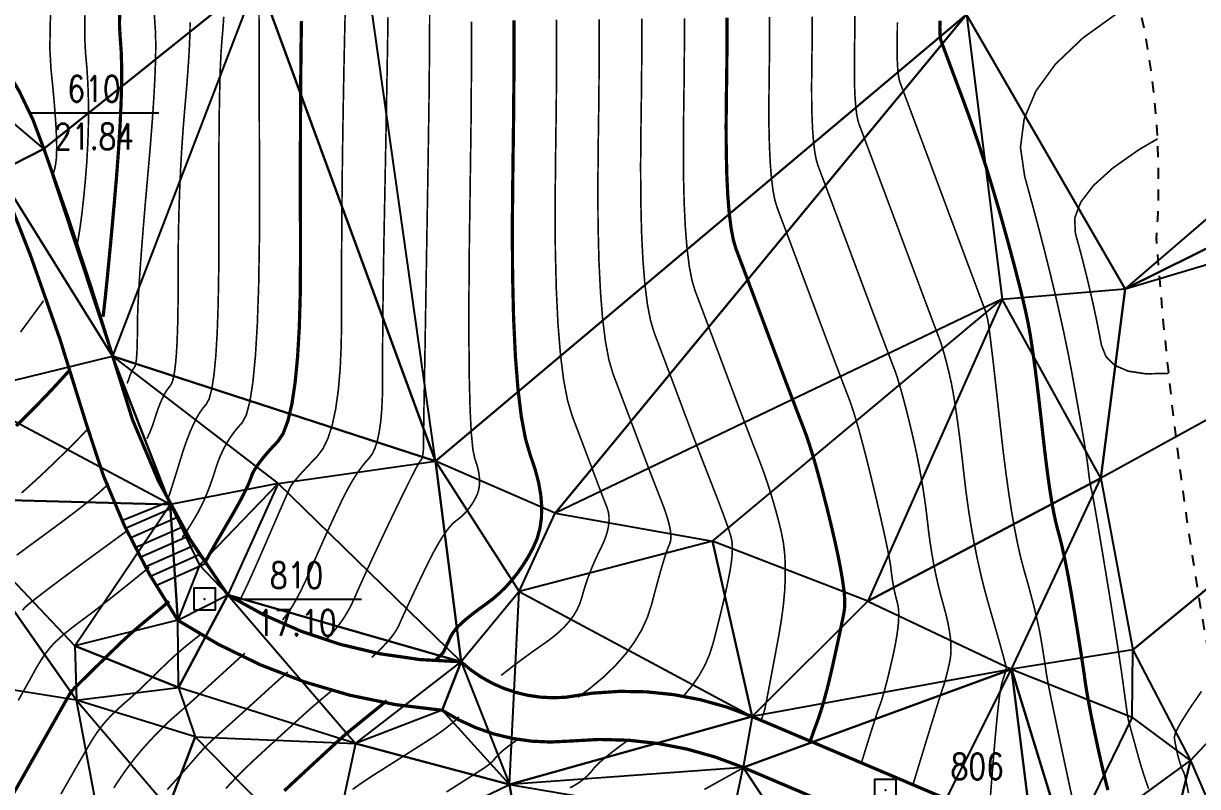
# Model space of a CAD drawing. Extents: x 1060 to 1934, y 610 to 1562.
# Drawn here: x 1276.8 to 1331.1, y 810.3 to 845.6 of the extents above; entities that cross this region are included whole.
import ezdxf
from ezdxf.enums import TextEntityAlignment as Align

# ---------------------------------------------------------------- set-up
doc = ezdxf.new("R2010")
doc.units = 0
doc.header["$LTSCALE"] = 0.5
doc.header["$PDSIZE"] = 0.2
doc.linetypes.add('X3', pattern=[5, 4, -1])
doc.linetypes.add('X6', pattern=[2, 1, -1])
doc.layers.get('0').update_dxf_attribs({"linetype": 'CONTINUOUS'})
for name, color, linetype in [('DGX', 2, 'CONTINUOUS'), ('DLSS', 4, 'CONTINUOUS'), ('JMD', 6, 'CONTINUOUS'), ('KZD', 1, 'CONTINUOUS'), ('SJW', 1, 'CONTINUOUS'), ('SXSS', 5, 'CONTINUOUS'), ('ZDH', 1, 'CONTINUOUS')]:
    doc.layers.add(name, color=color, linetype=linetype)
doc.styles.add('HZ', font='rs.shx', dxfattribs={"width": 0.8, "bigfont": 'hztxt.shx'})

# ---------------------------------------------------------------- blocks, each defined once
blk = doc.blocks.new('gc115')
blk.add_lwpolyline([(-1, -1), (1, -1), (1, 1), (-1, 1)], close=True)
blk.add_point((0, 0))

msp = doc.modelspace()

# ---------------------------------------------------------------- linework, layer by layer
at = {"layer": 'DGX', "linetype": 'Continuous', "const_width": 0.075, "flags": 128}
for points, elevation in [([(1278.168, 847.07), (1278.084, 845.587), (1278.068, 844.38), (1278.119, 843.45), (1278.196, 842.692), (1278.26, 842.003), (1278.31, 841.381), (1278.348, 840.827), (1278.372, 840.341), (1278.383, 839.924), (1278.38, 839.574), (1278.365, 839.292), (1278.333, 839.046), (1278.284, 838.804), (1278.218, 838.567), (1278.201, 838.523)], 21), ([(1287.735, 846.212), (1287.738, 845.129), (1287.742, 843.741), (1287.747, 842.05), (1287.752, 840.055), (1287.759, 837.756), (1287.752, 835.445), (1287.719, 833.413), (1287.658, 831.661), (1287.57, 830.187), (1287.456, 828.993), (1287.314, 828.078), (1287.145, 827.442), (1286.949, 827.086), (1286.746, 826.862), (1286.557, 826.625), (1286.383, 826.376), (1286.222, 826.113), (1286.076, 825.837), (1285.943, 825.549), (1285.824, 825.247), (1285.72, 824.932), (1285.62, 824.617), (1285.517, 824.316), (1285.41, 824.027), (1285.3, 823.751), (1285.185, 823.489), (1285.067, 823.239), (1284.945, 823.003), (1284.819, 822.78), (1284.695, 822.572), (1284.579, 822.381), (1284.47, 822.208), (1284.368, 822.053), (1284.274, 821.916), (1284.188, 821.795)], 18), ([(1291.731, 846.599), (1291.699, 845.242), (1291.666, 843.705), (1291.636, 842.097), (1291.61, 840.528), (1291.589, 839), (1291.573, 837.512), (1291.561, 836.063), (1291.553, 834.655), (1291.55, 833.286), (1291.552, 831.957), (1291.537, 830.712), (1291.488, 829.594), (1291.402, 828.603), (1291.281, 827.739), (1291.124, 827.003), (1290.931, 826.393), (1290.703, 825.91), (1290.439, 825.555), (1290.172, 825.277), (1289.937, 825.027), (1289.733, 824.806), (1289.561, 824.613), (1289.42, 824.448), (1289.31, 824.311), (1289.231, 824.202), (1289.184, 824.122), (1289.138, 824.022), (1289.062, 823.853), (1288.957, 823.616), (1288.823, 823.31), (1288.66, 822.936), (1288.468, 822.493), (1288.246, 821.982), (1287.995, 821.402), (1287.744, 820.824), (1287.521, 820.32), (1287.328, 819.889), (1287.163, 819.531), (1287.026, 819.246), (1286.919, 819.034), (1286.84, 818.896), (1286.792, 818.832)], 17), ([(1295.627, 846.198), (1295.617, 844.214), (1295.594, 841.971), (1295.557, 839.469), (1295.517, 836.986), (1295.48, 834.799), (1295.449, 832.907), (1295.423, 831.311), (1295.401, 830.011), (1295.383, 829.007), (1295.371, 828.298), (1295.363, 827.885), (1295.359, 827.627), (1295.354, 827.38), (1295.351, 827.146), (1295.348, 826.924), (1295.346, 826.714), (1295.345, 826.517), (1295.344, 826.331), (1295.344, 826.159), (1295.342, 826), (1295.336, 825.858), (1295.325, 825.731), (1295.31, 825.621), (1295.29, 825.527), (1295.265, 825.45), (1295.236, 825.388), (1295.202, 825.343), (1295.15, 825.27), (1295.066, 825.125), (1294.95, 824.908), (1294.802, 824.619), (1294.621, 824.258), (1294.408, 823.825), (1294.163, 823.32), (1293.886, 822.744), (1293.602, 822.149), (1293.337, 821.588), (1293.09, 821.063), (1292.862, 820.572), (1292.653, 820.116), (1292.462, 819.695), (1292.289, 819.309), (1292.136, 818.957), (1291.982, 818.629), (1291.809, 818.313), (1291.619, 818.01), (1291.409, 817.718), (1291.181, 817.438), (1290.935, 817.171), (1290.873, 817.112)], 16), ([(1327.469, 846.07), (1325.827, 844.889), (1324.553, 843.674), (1323.646, 842.425), (1323.107, 841.144), (1322.935, 839.829), (1323.131, 838.481), (1323.497, 837.145), (1323.837, 835.866), (1324.15, 834.643), (1324.436, 833.478), (1324.696, 832.369), (1324.929, 831.317), (1325.135, 830.322), (1325.315, 829.383), (1325.472, 828.519), (1325.611, 827.744), (1325.732, 827.061), (1325.835, 826.468), (1325.919, 825.965), (1325.985, 825.553), (1326.032, 825.231), (1326.062, 825), (1326.082, 824.822), (1326.102, 824.66), (1326.121, 824.512), (1326.141, 824.38), (1326.16, 824.263), (1326.179, 824.161), (1326.198, 824.075), (1326.216, 824.004), (1326.243, 823.888), (1326.286, 823.666), (1326.345, 823.339), (1326.421, 822.906), (1326.513, 822.368), (1326.621, 821.725), (1326.746, 820.976), (1326.887, 820.121), (1327.031, 819.248), (1327.161, 818.443), (1327.279, 817.705), (1327.385, 817.036), (1327.478, 816.434), (1327.558, 815.9), (1327.626, 815.433), (1327.681, 815.035), (1327.728, 814.69), (1327.769, 814.385), (1327.806, 814.12), (1327.838, 813.893), (1327.865, 813.707), (1327.888, 813.559), (1327.905, 813.452), (1327.918, 813.384), (1327.935, 813.313), (1327.964, 813.2), (1328.005, 813.044), (1328.058, 812.845), (1328.124, 812.603), (1328.203, 812.318), (1328.293, 811.989), (1328.396, 811.618), (1328.507, 811.233), (1328.622, 810.863), (1328.74, 810.51), (1328.861, 810.171)], 9.5), ([(1279.691, 845.939), (1279.677, 844.934), (1279.719, 844.16), (1279.78, 843.491), (1279.823, 842.8), (1279.847, 842.088), (1279.854, 841.355), (1279.843, 840.602), (1279.813, 839.827), (1279.766, 839.031), (1279.7, 838.213), (1279.624, 837.43), (1279.545, 836.734), (1279.464, 836.126), (1279.38, 835.607), (1279.326, 835.333)], 20.5), ([(1282.895, 846.044), (1282.921, 845.581), (1282.952, 845.126), (1282.963, 844.552), (1282.953, 843.857), (1282.923, 843.042), (1282.873, 842.106), (1282.802, 841.05), (1282.71, 839.873), (1282.598, 838.576), (1282.483, 837.278), (1282.384, 836.097), (1282.3, 835.033), (1282.232, 834.087), (1282.179, 833.258), (1282.142, 832.546), (1282.12, 831.952), (1282.113, 831.475), (1282.112, 831.08), (1282.106, 830.733), (1282.096, 830.434), (1282.081, 830.183), (1282.062, 829.979), (1282.038, 829.823), (1282.01, 829.715), (1281.977, 829.654), (1281.941, 829.613), (1281.907, 829.563), (1281.872, 829.504), (1281.837, 829.435), (1281.803, 829.357), (1281.769, 829.27), (1281.736, 829.174), (1281.702, 829.069), (1281.65, 828.944), (1281.632, 828.912)], 19.5), ([(1284.549, 845.608), (1284.543, 845.147), (1284.523, 844.606), (1284.49, 843.985), (1284.442, 843.284), (1284.382, 842.503), (1284.307, 841.642), (1284.231, 840.728), (1284.166, 839.789), (1284.111, 838.824), (1284.067, 837.833), (1284.033, 836.816), (1284.01, 835.774), (1283.997, 834.706), (1283.995, 833.612), (1283.992, 832.568), (1283.977, 831.651), (1283.95, 830.86), (1283.911, 830.195), (1283.86, 829.657), (1283.797, 829.244), (1283.721, 828.958), (1283.634, 828.798), (1283.541, 828.689), (1283.448, 828.556), (1283.357, 828.399), (1283.266, 828.218), (1283.175, 828.012), (1283.085, 827.782), (1282.996, 827.528), (1282.908, 827.25), (1282.814, 826.967), (1282.71, 826.697), (1282.595, 826.44), (1282.551, 826.354)], 19), ([(1286.106, 845.863), (1286.083, 845.517), (1286.053, 845.132), (1286.016, 844.707), (1285.979, 844.178), (1285.947, 843.481), (1285.921, 842.614), (1285.901, 841.579), (1285.887, 840.375), (1285.878, 839.002), (1285.874, 837.46), (1285.877, 835.75), (1285.872, 834.057), (1285.848, 832.569), (1285.804, 831.286), (1285.741, 830.208), (1285.658, 829.334), (1285.555, 828.665), (1285.433, 828.201), (1285.291, 827.942), (1285.14, 827.765), (1284.99, 827.55), (1284.842, 827.295), (1284.694, 827), (1284.547, 826.667), (1284.402, 826.294), (1284.257, 825.883), (1284.114, 825.432), (1283.979, 824.989), (1283.86, 824.604), (1283.757, 824.276), (1283.67, 824.004), (1283.6, 823.789), (1283.545, 823.632), (1283.536, 823.609)], 18.5), ([(1293.699, 845.85), (1293.681, 844.731), (1293.662, 843.605), (1293.642, 842.472), (1293.621, 841.332), (1293.6, 840.184), (1293.578, 839.029), (1293.556, 837.868), (1293.533, 836.699), (1293.511, 835.553), (1293.492, 834.462), (1293.477, 833.426), (1293.465, 832.444), (1293.456, 831.516), (1293.45, 830.642), (1293.447, 829.823), (1293.448, 829.058), (1293.44, 828.356), (1293.412, 827.726), (1293.364, 827.167), (1293.295, 826.68), (1293.207, 826.265), (1293.098, 825.921), (1292.969, 825.649), (1292.821, 825.449), (1292.661, 825.273), (1292.502, 825.076), (1292.342, 824.857), (1292.181, 824.616), (1292.02, 824.353), (1291.859, 824.068), (1291.697, 823.761), (1291.535, 823.433), (1291.37, 823.085), (1291.2, 822.721), (1291.024, 822.339), (1290.843, 821.941), (1290.656, 821.526), (1290.465, 821.094), (1290.268, 820.645), (1290.065, 820.18), (1289.863, 819.727), (1289.665, 819.317), (1289.473, 818.949), (1289.286, 818.624), (1289.104, 818.342), (1288.927, 818.103), (1288.818, 817.978)], 16.5), ([(1297.557, 845.645), (1297.556, 843.377), (1297.536, 840.857), (1297.498, 838.085), (1297.459, 835.353), (1297.44, 832.949), (1297.439, 830.873), (1297.457, 829.126), (1297.493, 827.707), (1297.549, 826.616), (1297.623, 825.855), (1297.715, 825.421), (1297.806, 825.158), (1297.872, 824.907), (1297.914, 824.668), (1297.932, 824.441), (1297.926, 824.225), (1297.897, 824.021), (1297.843, 823.83), (1297.765, 823.65), (1297.673, 823.481), (1297.574, 823.321), (1297.469, 823.171), (1297.358, 823.031), (1297.24, 822.9), (1297.117, 822.779), (1296.987, 822.668), (1296.852, 822.566), (1296.708, 822.446), (1296.554, 822.281), (1296.39, 822.071), (1296.216, 821.816), (1296.031, 821.516), (1295.837, 821.171), (1295.633, 820.78), (1295.419, 820.344), (1295.208, 819.902), (1295.014, 819.494), (1294.837, 819.118), (1294.677, 818.775), (1294.534, 818.466), (1294.407, 818.189), (1294.298, 817.946), (1294.206, 817.735), (1294.101, 817.532), (1293.953, 817.31), (1293.764, 817.07), (1293.532, 816.812), (1293.259, 816.535), (1292.942, 816.239)], 15.5), ([(1301.492, 845.723), (1301.492, 843.832), (1301.477, 841.738), (1301.446, 839.441), (1301.423, 837.154), (1301.434, 835.091), (1301.479, 833.252), (1301.558, 831.636), (1301.671, 830.244), (1301.817, 829.076), (1301.998, 828.132), (1302.212, 827.411), (1302.431, 826.832), (1302.628, 826.313), (1302.803, 825.853), (1302.954, 825.452), (1303.083, 825.112), (1303.189, 824.83), (1303.273, 824.608), (1303.334, 824.446), (1303.384, 824.31), (1303.438, 824.168), (1303.495, 824.019), (1303.555, 823.863), (1303.617, 823.701), (1303.683, 823.533), (1303.751, 823.357), (1303.822, 823.175), (1303.881, 822.984), (1303.913, 822.779), (1303.917, 822.561), (1303.894, 822.33), (1303.844, 822.086), (1303.766, 821.829), (1303.661, 821.559), (1303.528, 821.276), (1303.387, 820.987), (1303.255, 820.7), (1303.132, 820.414), (1303.018, 820.129), (1302.913, 819.845), (1302.818, 819.563), (1302.732, 819.282), (1302.655, 819.002), (1302.565, 818.726), (1302.441, 818.454), (1302.283, 818.187), (1302.091, 817.925), (1301.864, 817.668), (1301.604, 817.416), (1301.309, 817.169), (1300.979, 816.927), (1300.64, 816.689), (1300.314, 816.458), (1300.003, 816.232), (1299.706, 816.011), (1299.422, 815.797), (1299.153, 815.588), (1298.931, 815.41)], 14.5), ([(1303.461, 845.748), (1303.461, 844.053), (1303.448, 842.177), (1303.419, 840.118), (1303.399, 838.069), (1303.409, 836.221), (1303.45, 834.572), (1303.521, 833.125), (1303.622, 831.878), (1303.753, 830.831), (1303.914, 829.985), (1304.106, 829.339), (1304.307, 828.81), (1304.494, 828.316), (1304.668, 827.856), (1304.829, 827.43), (1304.976, 827.038), (1305.111, 826.681), (1305.232, 826.357), (1305.34, 826.068), (1305.445, 825.789), (1305.556, 825.496), (1305.672, 825.19), (1305.795, 824.87), (1305.923, 824.537), (1306.058, 824.19), (1306.198, 823.83), (1306.345, 823.456), (1306.481, 823.093), (1306.592, 822.763), (1306.677, 822.466), (1306.737, 822.204), (1306.771, 821.975), (1306.779, 821.78), (1306.761, 821.618), (1306.718, 821.49), (1306.656, 821.349), (1306.582, 821.148), (1306.495, 820.888), (1306.397, 820.567), (1306.287, 820.187), (1306.164, 819.747), (1306.029, 819.247), (1305.882, 818.687), (1305.693, 818.103), (1305.432, 817.529), (1305.098, 816.965), (1304.691, 816.411), (1304.212, 815.868), (1303.661, 815.335), (1303.037, 814.813), (1302.477, 814.4)], 14), ([(1305.43, 845.772), (1305.431, 844.274), (1305.418, 842.616), (1305.393, 840.796), (1305.376, 838.984), (1305.385, 837.35), (1305.42, 835.893), (1305.483, 834.613), (1305.572, 833.511), (1305.688, 832.585), (1305.831, 831.837), (1306.001, 831.266), (1306.182, 830.789), (1306.359, 830.319), (1306.533, 829.859), (1306.703, 829.408), (1306.87, 828.965), (1307.033, 828.531), (1307.192, 828.106), (1307.347, 827.689), (1307.503, 827.273), (1307.663, 826.85), (1307.827, 826.418), (1307.995, 825.979), (1308.167, 825.532), (1308.343, 825.078), (1308.523, 824.615), (1308.707, 824.145), (1308.883, 823.693), (1309.04, 823.284), (1309.177, 822.919), (1309.295, 822.597), (1309.394, 822.319), (1309.473, 822.084), (1309.532, 821.892), (1309.572, 821.744), (1309.598, 821.609), (1309.613, 821.455), (1309.618, 821.282), (1309.612, 821.091), (1309.597, 820.882), (1309.571, 820.654), (1309.535, 820.407), (1309.489, 820.142), (1309.433, 819.852), (1309.365, 819.529), (1309.287, 819.173), (1309.197, 818.785), (1309.097, 818.365), (1308.986, 817.912), (1308.864, 817.426), (1308.731, 816.908), (1308.564, 816.382), (1308.343, 815.873), (1308.065, 815.379), (1307.733, 814.903), (1307.345, 814.442), (1307.303, 814.4)], 13.5), ([(1307.399, 845.797), (1307.4, 844.496), (1307.389, 843.055), (1307.367, 841.474), (1307.352, 839.9), (1307.36, 838.48), (1307.391, 837.214), (1307.445, 836.102), (1307.523, 835.144), (1307.623, 834.34), (1307.748, 833.69), (1307.895, 833.194), (1308.057, 832.767), (1308.225, 832.323), (1308.398, 831.862), (1308.578, 831.385), (1308.763, 830.891), (1308.954, 830.381), (1309.151, 829.854), (1309.354, 829.311), (1309.557, 828.768), (1309.754, 828.245), (1309.944, 827.741), (1310.129, 827.256), (1310.307, 826.79), (1310.479, 826.342), (1310.646, 825.914), (1310.805, 825.505), (1310.959, 825.102), (1311.108, 824.691), (1311.25, 824.272), (1311.387, 823.846), (1311.518, 823.412), (1311.643, 822.971), (1311.762, 822.522), (1311.875, 822.065), (1311.97, 821.586), (1312.033, 821.07), (1312.065, 820.516), (1312.065, 819.925), (1312.034, 819.298), (1311.972, 818.632), (1311.877, 817.93), (1311.752, 817.19), (1311.618, 816.475), (1311.5, 815.846), (1311.398, 815.303), (1311.312, 814.846), (1311.241, 814.475), (1311.187, 814.191), (1311.148, 813.992), (1311.124, 813.88), (1311.103, 813.796), (1311.068, 813.683), (1311.021, 813.54), (1310.962, 813.368), (1310.95, 813.334)], 13), ([(1311.338, 845.847), (1311.338, 844.938), (1311.33, 843.932), (1311.315, 842.829), (1311.305, 841.73), (1311.31, 840.739), (1311.332, 839.855), (1311.37, 839.079), (1311.424, 838.41), (1311.494, 837.849), (1311.581, 837.395), (1311.684, 837.049), (1311.807, 836.723), (1311.955, 836.329), (1312.129, 835.868), (1312.327, 835.34), (1312.55, 834.745), (1312.798, 834.082), (1313.07, 833.351), (1313.368, 832.554), (1313.665, 831.759), (1313.936, 831.036), (1314.18, 830.386), (1314.397, 829.809), (1314.588, 829.304), (1314.753, 828.872), (1314.891, 828.512), (1315.003, 828.225), (1315.107, 827.942), (1315.221, 827.594), (1315.347, 827.182), (1315.483, 826.705), (1315.629, 826.164), (1315.787, 825.558), (1315.955, 824.888), (1316.134, 824.153), (1316.308, 823.421), (1316.461, 822.76), (1316.595, 822.169), (1316.708, 821.649), (1316.801, 821.199), (1316.874, 820.82), (1316.926, 820.512), (1316.958, 820.274), (1316.982, 820.073), (1317.009, 819.877), (1317.04, 819.685), (1317.074, 819.496), (1317.111, 819.312), (1317.152, 819.132), (1317.196, 818.956), (1317.243, 818.785), (1317.283, 818.598), (1317.305, 818.379), (1317.308, 818.126), (1317.294, 817.841), (1317.261, 817.522), (1317.209, 817.17), (1317.14, 816.785), (1317.052, 816.366), (1316.957, 815.949), (1316.867, 815.566), (1316.782, 815.219), (1316.701, 814.906), (1316.625, 814.628), (1316.554, 814.385), (1316.488, 814.177), (1316.426, 814.003), (1316.351, 813.796), (1316.248, 813.486), (1316.114, 813.074), (1315.952, 812.559), (1315.759, 811.942), (1315.589, 811.39)], 12), ([(1313.307, 845.872), (1313.307, 845.16), (1313.301, 844.371), (1313.289, 843.506), (1313.281, 842.645), (1313.285, 841.868), (1313.302, 841.176), (1313.332, 840.568), (1313.374, 840.043), (1313.429, 839.604), (1313.497, 839.248), (1313.578, 838.977), (1313.682, 838.701), (1313.821, 838.333), (1313.994, 837.872), (1314.201, 837.318), (1314.443, 836.671), (1314.719, 835.932), (1315.03, 835.1), (1315.375, 834.175), (1315.719, 833.254), (1316.026, 832.432), (1316.297, 831.709), (1316.531, 831.085), (1316.729, 830.561), (1316.89, 830.136), (1317.014, 829.811), (1317.102, 829.585), (1317.175, 829.385), (1317.255, 829.141), (1317.343, 828.851), (1317.439, 828.515), (1317.542, 828.135), (1317.653, 827.708), (1317.771, 827.237), (1317.897, 826.72), (1318.022, 826.181), (1318.138, 825.646), (1318.245, 825.113), (1318.342, 824.583), (1318.431, 824.056), (1318.51, 823.532), (1318.58, 823.01), (1318.641, 822.492), (1318.701, 821.979), (1318.771, 821.478), (1318.848, 820.987), (1318.935, 820.506), (1319.03, 820.036), (1319.134, 819.577), (1319.247, 819.128), (1319.368, 818.689), (1319.482, 818.269), (1319.575, 817.874), (1319.645, 817.506), (1319.694, 817.162), (1319.72, 816.845), (1319.724, 816.554), (1319.707, 816.288), (1319.667, 816.048), (1319.617, 815.83), (1319.57, 815.63), (1319.526, 815.448), (1319.484, 815.285), (1319.444, 815.139), (1319.407, 815.012), (1319.372, 814.904), (1319.34, 814.813), (1319.283, 814.645), (1319.175, 814.305), (1319.015, 813.792), (1318.804, 813.106), (1318.541, 812.248), (1318.226, 811.218), (1317.975, 810.39)], 11.5), ([(1315.276, 845.897), (1315.276, 845.381), (1315.272, 844.81), (1315.263, 844.184), (1315.257, 843.56), (1315.26, 842.998), (1315.273, 842.497), (1315.294, 842.056), (1315.325, 841.677), (1315.365, 841.358), (1315.414, 841.101), (1315.472, 840.904), (1315.557, 840.679), (1315.686, 840.336), (1315.859, 839.875), (1316.076, 839.295), (1316.336, 838.598), (1316.641, 837.782), (1316.99, 836.849), (1317.382, 835.797), (1317.773, 834.749), (1318.117, 833.827), (1318.415, 833.031), (1318.666, 832.362), (1318.869, 831.818), (1319.027, 831.401), (1319.137, 831.11), (1319.2, 830.945), (1319.243, 830.829), (1319.289, 830.688), (1319.34, 830.52), (1319.396, 830.326), (1319.455, 830.105), (1319.52, 829.859), (1319.588, 829.586), (1319.661, 829.286), (1319.737, 828.942), (1319.815, 828.532), (1319.895, 828.057), (1319.976, 827.517), (1320.06, 826.913), (1320.146, 826.243), (1320.233, 825.508), (1320.323, 824.709), (1320.42, 823.885), (1320.532, 823.079), (1320.657, 822.289), (1320.796, 821.516), (1320.949, 820.76), (1321.116, 820.021), (1321.297, 819.299), (1321.492, 818.594), (1321.681, 817.94), (1321.844, 817.37), (1321.982, 816.885), (1322.093, 816.484), (1322.179, 816.168), (1322.239, 815.937), (1322.274, 815.791), (1322.282, 815.729), (1322.278, 815.71), (1322.274, 815.693), (1322.27, 815.677), (1322.266, 815.663), (1322.263, 815.651), (1322.26, 815.64), (1322.257, 815.631), (1322.254, 815.623), (1322.249, 815.607), (1322.238, 815.574), (1322.223, 815.524), (1322.202, 815.456), (1322.176, 815.371), (1322.145, 815.268), (1322.108, 815.148), (1322.066, 815.011), (1322.019, 814.795), (1321.965, 814.439), (1321.906, 813.942), (1321.84, 813.306), (1321.767, 812.529), (1321.689, 811.612), (1321.604, 810.554), (1321.513, 809.357)], 11), ([(1317.245, 845.603), (1317.243, 845.249), (1317.237, 844.862), (1317.233, 844.476), (1317.235, 844.128), (1317.243, 843.817), (1317.256, 843.545), (1317.275, 843.31), (1317.3, 843.113), (1317.33, 842.953), (1317.367, 842.832), (1317.432, 842.657), (1317.551, 842.339), (1317.724, 841.878), (1317.95, 841.273), (1318.23, 840.524), (1318.563, 839.633), (1318.949, 838.597), (1319.389, 837.418), (1319.827, 836.244), (1320.208, 835.223), (1320.532, 834.354), (1320.8, 833.638), (1321.01, 833.076), (1321.163, 832.666), (1321.26, 832.409), (1321.299, 832.304), (1321.311, 832.273), (1321.323, 832.234), (1321.337, 832.189), (1321.352, 832.136), (1321.369, 832.076), (1321.386, 832.009), (1321.405, 831.935), (1321.424, 831.853), (1321.451, 831.702), (1321.491, 831.418), (1321.544, 831.001), (1321.61, 830.451), (1321.69, 829.769), (1321.782, 828.954), (1321.887, 828.007), (1322.005, 826.926), (1322.131, 825.819), (1322.261, 824.791), (1322.393, 823.841), (1322.529, 822.97), (1322.668, 822.178), (1322.81, 821.465), (1322.954, 820.83), (1323.102, 820.275), (1323.246, 819.773), (1323.376, 819.3), (1323.493, 818.857), (1323.598, 818.443), (1323.689, 818.058), (1323.768, 817.702), (1323.834, 817.375), (1323.887, 817.078), (1323.932, 816.806), (1323.972, 816.554), (1324.009, 816.324), (1324.042, 816.116), (1324.071, 815.928), (1324.096, 815.762), (1324.117, 815.616), (1324.135, 815.492), (1324.16, 815.334), (1324.206, 815.086), (1324.271, 814.748), (1324.358, 814.32), (1324.464, 813.803), (1324.591, 813.197), (1324.738, 812.5), (1324.905, 811.714), (1325.072, 810.931), (1325.22, 810.242), (1325.348, 809.649)], 10.5), ([(1329.275, 840.223), (1328.41, 839.718), (1327.203, 838.868), (1326.306, 838.058), (1325.719, 837.286), (1325.441, 836.552), (1325.474, 835.857), (1325.658, 835.184), (1325.832, 834.52), (1325.996, 833.862), (1326.151, 833.213), (1326.297, 832.571), (1326.433, 831.936), (1326.56, 831.31), (1326.677, 830.69), (1326.89, 830.146), (1327.303, 829.742), (1327.916, 829.479), (1328.729, 829.356), (1329.742, 829.375), (1329.789, 829.382)], 9), ([(1277.778, 832.738), (1277.577, 832.465), (1277.168, 831.908), (1276.711, 831.284)], 20.5), ([(1279.876, 826.854), (1279.576, 826.545), (1279.251, 826.214), (1278.928, 825.89), (1278.608, 825.573), (1278.29, 825.264), (1277.976, 824.962), (1277.665, 824.668), (1277.358, 824.384), (1277.056, 824.112), (1276.76, 823.851)], 19.5), ([(1280.793, 824.284), (1280.68, 824.175), (1280.518, 824.021), (1280.334, 823.856), (1280.106, 823.662), (1279.835, 823.441), (1279.519, 823.192), (1279.16, 822.915), (1278.757, 822.61), (1278.31, 822.277), (1277.819, 821.916), (1277.335, 821.561), (1276.908, 821.246), (1276.537, 820.97)], 19), ([(1281.668, 822.12), (1281.608, 822.076), (1280.987, 821.622), (1280.273, 821.1), (1279.554, 820.573), (1278.921, 820.105), (1278.371, 819.696), (1277.906, 819.345), (1277.526, 819.053), (1277.23, 818.82), (1277.018, 818.646), (1276.892, 818.53), (1276.799, 818.423)], 18.5), ([(1282.663, 820.413), (1282.512, 820.289), (1282.122, 819.972), (1281.723, 819.65), (1281.347, 819.349), (1280.995, 819.069), (1280.666, 818.81), (1280.361, 818.573), (1280.079, 818.357), (1279.82, 818.162), (1279.585, 817.988), (1279.369, 817.828), (1279.166, 817.673), (1278.978, 817.525), (1278.803, 817.383), (1278.642, 817.247), (1278.495, 817.117), (1278.362, 816.994), (1278.243, 816.876), (1278.131, 816.754), (1278.017, 816.62), (1277.903, 816.472), (1277.788, 816.312), (1277.672, 816.138), (1277.556, 815.951), (1277.438, 815.751), (1277.32, 815.538), (1277.162, 815.249), (1276.924, 814.821), (1276.607, 814.254)], 18), ([(1285.069, 817.336), (1284.952, 817.242), (1284.765, 817.093), (1284.577, 816.944), (1284.394, 816.795), (1284.216, 816.646), (1284.044, 816.499), (1283.877, 816.352), (1283.715, 816.205), (1283.559, 816.059), (1283.407, 815.914), (1283.262, 815.773), (1283.124, 815.638), (1282.993, 815.51), (1282.869, 815.389), (1282.752, 815.274), (1282.642, 815.167), (1282.539, 815.066), (1282.443, 814.972), (1282.349, 814.88), (1282.25, 814.786), (1282.147, 814.689), (1282.039, 814.59), (1281.927, 814.488), (1281.81, 814.384), (1281.689, 814.277), (1281.563, 814.168), (1281.438, 814.059), (1281.318, 813.952), (1281.204, 813.847), (1281.096, 813.745), (1280.993, 813.645), (1280.896, 813.548), (1280.804, 813.453), (1280.718, 813.36), (1280.634, 813.266), (1280.551, 813.168), (1280.469, 813.065), (1280.386, 812.958), (1280.304, 812.847), (1280.222, 812.73), (1280.141, 812.61), (1280.059, 812.485), (1279.935, 812.281), (1279.725, 811.922), (1279.429, 811.41), (1279.046, 810.743), (1278.578, 809.922)], 17), ([(1287.087, 816.446), (1286.816, 816.202), (1286.462, 815.88), (1286.113, 815.561), (1285.799, 815.275), (1285.52, 815.021), (1285.278, 814.8), (1285.07, 814.611), (1284.898, 814.455), (1284.761, 814.331), (1284.66, 814.24), (1284.574, 814.162), (1284.482, 814.08), (1284.384, 813.993), (1284.279, 813.901), (1284.169, 813.805), (1284.053, 813.704), (1283.932, 813.598), (1283.804, 813.487), (1283.669, 813.368), (1283.527, 813.238), (1283.378, 813.095), (1283.222, 812.94), (1283.057, 812.773), (1282.886, 812.595), (1282.707, 812.404), (1282.521, 812.202), (1282.331, 811.989), (1282.143, 811.765), (1281.954, 811.531), (1281.767, 811.287), (1281.58, 811.033), (1281.394, 810.769), (1281.208, 810.495), (1281.023, 810.21)], 16.5), ([(1289.07, 815.571), (1288.978, 815.491), (1288.71, 815.256), (1288.447, 815.022), (1288.188, 814.788), (1287.936, 814.558), (1287.693, 814.337), (1287.46, 814.125), (1287.235, 813.921), (1287.02, 813.725), (1286.814, 813.539), (1286.616, 813.36), (1286.428, 813.191), (1286.253, 813.032), (1286.093, 812.888), (1285.949, 812.758), (1285.821, 812.642), (1285.709, 812.54), (1285.612, 812.452), (1285.532, 812.379), (1285.467, 812.319), (1285.405, 812.26), (1285.333, 812.187), (1285.25, 812.101), (1285.157, 812.001), (1285.053, 811.887), (1284.939, 811.76), (1284.815, 811.62), (1284.681, 811.465), (1284.542, 811.306), (1284.405, 811.15), (1284.271, 810.997), (1284.138, 810.848), (1284.008, 810.702), (1283.88, 810.559), (1283.754, 810.419), (1283.63, 810.283), (1283.497, 810.128)], 16), ([(1291.074, 814.687), (1290.773, 814.436), (1290.507, 814.212), (1290.275, 814.014), (1290.077, 813.842), (1289.914, 813.696), (1289.771, 813.565), (1289.633, 813.44), (1289.5, 813.319), (1289.372, 813.203), (1289.25, 813.092), (1289.133, 812.986), (1289.02, 812.884), (1288.913, 812.788), (1288.801, 812.686), (1288.673, 812.569), (1288.528, 812.437), (1288.367, 812.29), (1288.19, 812.128), (1287.997, 811.95), (1287.788, 811.758), (1287.563, 811.55), (1287.331, 811.332), (1287.101, 811.111), (1286.874, 810.886), (1286.65, 810.657), (1286.428, 810.425), (1286.208, 810.188)], 15.5), ([(1331.305, 814.677), (1330.737, 813.847), (1330.339, 813.214), (1330.108, 812.779), (1330.046, 812.54), (1330.069, 812.402), (1330.092, 812.269), (1330.117, 812.141), (1330.142, 812.017), (1330.167, 811.898), (1330.194, 811.784), (1330.221, 811.675), (1330.249, 811.57), (1330.278, 811.471), (1330.306, 811.377), (1330.335, 811.288), (1330.365, 811.204), (1330.395, 811.126), (1330.425, 811.053), (1330.455, 810.985), (1330.485, 810.922), (1330.522, 810.818), (1330.57, 810.624), (1330.631, 810.341), (1330.703, 809.969)], 9), ([(1296.983, 813.499), (1296.961, 813.476), (1296.787, 813.311), (1296.59, 813.143), (1296.372, 812.97), (1296.131, 812.792), (1295.869, 812.611), (1295.585, 812.424), (1295.287, 812.235), (1294.983, 812.041), (1294.674, 811.845), (1294.36, 811.645), (1294.04, 811.442), (1293.715, 811.236), (1293.385, 811.026), (1293.049, 810.813), (1292.714, 810.595), (1292.385, 810.372), (1292.063, 810.142)], 14.5), ([(1299.699, 812.453), (1299.416, 812.249), (1299.214, 812.1), (1299.094, 812.006), (1299.017, 811.941), (1298.945, 811.877), (1298.877, 811.816), (1298.815, 811.755), (1298.757, 811.697), (1298.705, 811.641), (1298.657, 811.586), (1298.614, 811.533), (1298.57, 811.48), (1298.518, 811.426), (1298.459, 811.37), (1298.392, 811.313), (1298.318, 811.254), (1298.236, 811.194), (1298.147, 811.132), (1298.051, 811.069), (1297.904, 810.976), (1297.666, 810.825), (1297.336, 810.615), (1296.915, 810.348), (1296.401, 810.022)], 14), ([(1304.796, 812.416), (1304.382, 812.111), (1304.019, 811.835), (1303.718, 811.594), (1303.48, 811.389), (1303.304, 811.22), (1303.191, 811.088), (1303.105, 810.975), (1303.01, 810.867), (1302.908, 810.762), (1302.797, 810.662), (1302.678, 810.566), (1302.551, 810.473), (1302.416, 810.385), (1302.272, 810.3), (1302.117, 810.217)], 13.5), ([(1310.087, 811.12), (1310.002, 811.073), (1309.861, 810.995), (1309.665, 810.885), (1309.414, 810.745), (1309.107, 810.574), (1308.745, 810.372), (1308.327, 810.139)], 13)]:
    msp.add_lwpolyline(points, dxfattribs=dict(at, elevation=elevation))
at = {"layer": 'DGX', "color": 3, "linetype": 'Continuous', "const_width": 0.15, "flags": 128}
for points, elevation in [([(1281.297, 846.292), (1281.286, 845.489), (1281.32, 844.87), (1281.364, 844.289), (1281.386, 843.597), (1281.384, 842.795), (1281.36, 841.884), (1281.313, 840.862), (1281.244, 839.73), (1281.151, 838.488), (1281.035, 837.135), (1280.915, 835.814), (1280.806, 834.664), (1280.711, 833.686), (1280.628, 832.879), (1280.557, 832.243), (1280.525, 831.992)], 20), ([(1289.699, 845.673), (1289.684, 844.783), (1289.672, 843.76), (1289.662, 842.606), (1289.655, 841.32), (1289.651, 839.902), (1289.65, 838.352), (1289.651, 836.67), (1289.655, 834.857), (1289.644, 833.077), (1289.598, 831.498), (1289.518, 830.119), (1289.404, 828.941), (1289.256, 827.963), (1289.073, 827.185), (1288.857, 826.607), (1288.606, 826.229), (1288.352, 825.961), (1288.127, 825.71), (1287.93, 825.476), (1287.761, 825.259), (1287.62, 825.06), (1287.507, 824.878), (1287.423, 824.713), (1287.367, 824.566), (1287.313, 824.412), (1287.236, 824.226), (1287.135, 824.009), (1287.01, 823.76), (1286.863, 823.48), (1286.691, 823.168), (1286.496, 822.824), (1286.278, 822.45), (1286.061, 822.079), (1285.868, 821.749), (1285.701, 821.46), (1285.559, 821.211), (1285.442, 821.003), (1285.35, 820.835), (1285.284, 820.708), (1285.242, 820.621), (1285.234, 820.604)], 17.5), ([(1299.523, 845.698), (1299.523, 843.61), (1299.506, 841.299), (1299.472, 838.763), (1299.446, 836.24), (1299.457, 833.967), (1299.504, 831.944), (1299.587, 830.171), (1299.707, 828.647), (1299.862, 827.374), (1300.054, 826.35), (1300.283, 825.576), (1300.5, 824.941), (1300.659, 824.335), (1300.761, 823.758), (1300.805, 823.21), (1300.791, 822.69), (1300.72, 822.199), (1300.59, 821.736), (1300.403, 821.302), (1300.18, 820.894), (1299.941, 820.51), (1299.688, 820.148), (1299.42, 819.81), (1299.137, 819.494), (1298.839, 819.202), (1298.526, 818.933), (1298.198, 818.687), (1297.88, 818.46), (1297.597, 818.245), (1297.347, 818.044), (1297.132, 817.857), (1296.951, 817.682), (1296.804, 817.521), (1296.692, 817.374), (1296.614, 817.239), (1296.555, 817.116), (1296.501, 817.003), (1296.452, 816.898), (1296.407, 816.803), (1296.367, 816.716), (1296.332, 816.639), (1296.302, 816.571), (1296.276, 816.513), (1296.22, 816.434), (1296.097, 816.307), (1295.909, 816.13), (1295.874, 816.099)], 15), ([(1309.368, 845.822), (1309.369, 844.717), (1309.36, 843.493), (1309.341, 842.151), (1309.328, 840.815), (1309.335, 839.609), (1309.361, 838.535), (1309.407, 837.59), (1309.473, 836.777), (1309.559, 836.095), (1309.664, 835.543), (1309.789, 835.122), (1309.932, 834.745), (1310.09, 834.326), (1310.263, 833.865), (1310.452, 833.363), (1310.656, 832.818), (1310.876, 832.231), (1311.111, 831.603), (1311.361, 830.932), (1311.611, 830.264), (1311.845, 829.641), (1312.062, 829.064), (1312.263, 828.532), (1312.448, 828.047), (1312.616, 827.607), (1312.768, 827.213), (1312.904, 826.865), (1313.036, 826.51), (1313.175, 826.097), (1313.323, 825.625), (1313.478, 825.095), (1313.641, 824.505), (1313.812, 823.858), (1313.991, 823.151), (1314.178, 822.386), (1314.355, 821.628), (1314.503, 820.946), (1314.622, 820.337), (1314.713, 819.803), (1314.776, 819.343), (1314.81, 818.958), (1314.815, 818.648), (1314.792, 818.411), (1314.752, 818.197), (1314.703, 817.954), (1314.647, 817.68), (1314.583, 817.377), (1314.512, 817.043), (1314.434, 816.68), (1314.347, 816.288), (1314.254, 815.865), (1314.157, 815.441), (1314.061, 815.042), (1313.966, 814.669), (1313.873, 814.322), (1313.781, 814.001), (1313.69, 813.706), (1313.6, 813.437), (1313.512, 813.193), (1313.42, 812.947), (1313.321, 812.668), (1313.222, 812.381)], 12.5), ([(1319.213, 845.688), (1319.211, 845.539), (1319.21, 845.391), (1319.211, 845.257), (1319.213, 845.138), (1319.219, 845.033), (1319.226, 844.943), (1319.235, 844.867), (1319.247, 844.806), (1319.261, 844.759), (1319.29, 844.682), (1319.348, 844.528), (1319.434, 844.297), (1319.549, 843.99), (1319.692, 843.607), (1319.863, 843.148), (1320.063, 842.612), (1320.292, 842), (1320.533, 841.339), (1320.773, 840.658), (1321.01, 839.957), (1321.246, 839.235), (1321.479, 838.494), (1321.71, 837.731), (1321.94, 836.949), (1322.167, 836.146), (1322.383, 835.362), (1322.579, 834.636), (1322.754, 833.967), (1322.909, 833.357), (1323.044, 832.804), (1323.159, 832.309), (1323.254, 831.872), (1323.328, 831.493), (1323.394, 831.111), (1323.463, 830.667), (1323.536, 830.161), (1323.613, 829.593), (1323.693, 828.962), (1323.776, 828.268), (1323.863, 827.513), (1323.954, 826.695), (1324.046, 825.881), (1324.137, 825.137), (1324.226, 824.462), (1324.315, 823.858), (1324.403, 823.323), (1324.489, 822.859), (1324.575, 822.464), (1324.659, 822.139), (1324.744, 821.83), (1324.831, 821.483), (1324.919, 821.098), (1325.009, 820.675), (1325.101, 820.213), (1325.195, 819.713), (1325.29, 819.176), (1325.387, 818.6), (1325.481, 818.027), (1325.567, 817.499), (1325.644, 817.015), (1325.713, 816.576), (1325.774, 816.181), (1325.827, 815.831), (1325.872, 815.525), (1325.908, 815.264), (1325.944, 815.012), (1325.987, 814.735), (1326.039, 814.434), (1326.098, 814.107), (1326.165, 813.755), (1326.239, 813.378), (1326.322, 812.976), (1326.412, 812.549), (1326.504, 812.122), (1326.592, 811.721), (1326.677, 811.346), (1326.758, 810.997), (1326.835, 810.674), (1326.909, 810.377), (1326.979, 810.106)], 10), ([(1278.94, 829.48), (1278.799, 829.321), (1278.535, 829.03), (1278.247, 828.72), (1277.936, 828.39), (1277.605, 828.045), (1277.256, 827.689), (1276.891, 827.321), (1276.509, 826.943)], 20), ([(1283.58, 818.838), (1283.368, 818.655), (1283.138, 818.463), (1282.892, 818.261), (1282.643, 818.057), (1282.406, 817.861), (1282.181, 817.671), (1281.969, 817.488), (1281.77, 817.312), (1281.582, 817.142), (1281.408, 816.98), (1281.245, 816.824), (1281.088, 816.671), (1280.93, 816.517), (1280.77, 816.361), (1280.609, 816.203), (1280.447, 816.044), (1280.283, 815.884), (1280.118, 815.722), (1279.951, 815.559), (1279.793, 815.403), (1279.651, 815.264), (1279.527, 815.141), (1279.419, 815.035), (1279.329, 814.945), (1279.255, 814.872), (1279.199, 814.816), (1279.159, 814.776), (1279.129, 814.744), (1279.1, 814.711), (1279.072, 814.677), (1279.046, 814.642), (1279.02, 814.606), (1278.996, 814.57), (1278.973, 814.532), (1278.952, 814.494), (1278.88, 814.365), (1278.706, 814.057), (1278.431, 813.57), (1278.054, 812.903), (1277.576, 812.057), (1276.996, 811.032), (1276.314, 809.827)], 17.5), ([(1293.645, 814.242), (1293.464, 814.095), (1293.01, 813.727), (1292.621, 813.411), (1292.296, 813.146), (1292.035, 812.933), (1291.839, 812.772), (1291.707, 812.662), (1291.64, 812.604), (1291.606, 812.573), (1291.572, 812.542), (1291.54, 812.513), (1291.509, 812.485), (1291.48, 812.458), (1291.452, 812.433), (1291.425, 812.408), (1291.399, 812.385), (1291.349, 812.34), (1291.252, 812.251), (1291.107, 812.117), (1290.913, 811.938), (1290.672, 811.716), (1290.382, 811.448), (1290.045, 811.136), (1289.659, 810.78), (1289.266, 810.415), (1288.906, 810.076)], 15)]:
    msp.add_lwpolyline(points, dxfattribs=dict(at, elevation=elevation))
at = {"layer": 'DLSS', "linetype": 'X6', "flags": 128}
msp.add_lwpolyline([(1359.013, 747.655), (1357.933, 747.671, 0.056511), (1343.805, 770.804, -0.135754), (1337.395, 786.419, 0.013964), (1334.273, 803.346, 0.003677), (1333.736, 806.251, -0.039369), (1329.227, 835.59, 0.191592), (1320.984, 861.714, -0.504911), (1327.546, 875.774), (1333.277, 875.203), (1337.942, 873.382), (1343.503, 868.944), (1347.809, 862.652, 0.027304), (1356.467, 845.271, 0.149524), (1360.215, 840.375, 0.301028), (1365.692, 842.97, 0.096731), (1371.465, 853.224, 0.180929), (1370.554, 863.478)], format="xyb", dxfattribs=at)
at = {"layer": 'DLSS', "linetype": 'X3', "const_width": 0.15}
msp.add_lwpolyline([(1230.708, 837.499, -0.036227), (1235.194, 840.115, -0.018805), (1244.328, 844.172, -0.006119), (1252.428, 847.296, -0.0203), (1254.917, 848.108, -0.065164), (1258.764, 848.668, -0.044501), (1264.428, 848.245, -0.051699), (1268.919, 847.018, -0.116997), (1270.632, 845.838, -0.204602), (1275.657, 838.685, -0.027494), (1279.756, 827.025, 0.078078), (1283.988, 817.958, 0.125462), (1296.2, 813.8, 0.169014), (1302.087, 812.374, -0.124492), (1310.114, 811.157, -0.005833), (1317.848, 807.797, 0.00755), (1323.833, 805.221, 0.003108), (1326.598, 804.1, 0.003341), (1329.183, 803.091, 0.103895), (1330.854, 802.824, 0.050232), (1334.286, 803.339)], format="xyb", dxfattribs=at)
at = {"layer": 'DLSS', "linetype": 'X3', "const_width": 0.15, "flags": 128}
msp.add_lwpolyline([(1270.632, 848.669, -0.183733), (1277.793, 839.753, -0.012649), (1280.969, 830.175, 0.097944), (1286.29, 819.13, 0.135958), (1297.075, 816.041, 0.20943), (1301.903, 814.4, -0.149662), (1310.536, 813.507, -0.000504), (1319.281, 809.797, -0.000759), (1325.089, 807.316, -0.001223), (1327.364, 806.333, 0.001408), (1329.342, 805.48, 0.145569), (1330.846, 805.306, 0.071366), (1333.736, 806.251)], format="xyb", dxfattribs=at)
at = {"layer": 'JMD', "linetype": 'Continuous'}
for p, q in [((1281.402, 822.577), (1283.563, 823.448)), ((1281.568, 822.218), (1283.716, 823.16)), ((1281.785, 821.768), (1283.956, 822.722)), ((1282.009, 821.321), (1284.202, 822.287)), ((1282.239, 820.877), (1284.453, 821.854)), ((1282.477, 820.437), (1284.703, 821.421)), ((1282.721, 820.001), (1284.971, 820.999)), ((1282.972, 819.568), (1285.257, 820.589))]:
    msp.add_line(p, q, dxfattribs=at)
for points in [[(1285.257, 820.589, -0.033771), (1284.41, 821.934, -0.013731), (1283.563, 823.448)], [(1282.972, 819.568, -0.013168), (1282.147, 821.052, -0.013168), (1281.402, 822.577)]]:
    msp.add_lwpolyline(points, format="xyb", dxfattribs=at)
at = {"layer": 'KZD', "linetype": 'Continuous'}
for p, q in [((1277.11, 841.43), (1283.11, 841.43)), ((1286.47, 818.94), (1292.47, 818.94))]:
    msp.add_line(p, q, dxfattribs=at)
at = {"layer": 'SJW', "linetype": 'Continuous'}
for points in [[(1355.115, 856.796, 9.387), (1327.776, 833.279, 8.509), (1320.443, 845.962, 9.688)], [(1358.119, 848.32, 9.073), (1355.115, 856.796, 9.387), (1327.776, 833.279, 8.509)], [(1295.898, 825.312, 15.854), (1292.332, 850.547, 16.868), (1287.681, 847.693, 18.013)], [(1320.443, 845.962, 9.688), (1295.898, 825.312, 15.854), (1292.332, 850.547, 16.868)], [(1358.119, 848.32, 9.073), (1327.776, 833.279, 8.509), (1360.144, 842.945, 8.51)], [(1287.681, 847.693, 18.013), (1277.793, 839.753, 21.214), (1270.632, 845.838, 23.158)], [(1287.681, 847.693, 18.013), (1280.969, 830.175, 19.804), (1277.793, 839.753, 21.214)], [(1295.898, 825.312, 15.854), (1287.681, 847.693, 18.013), (1280.969, 830.175, 19.804)], [(1277.793, 839.753, 21.214), (1270.632, 845.838, 23.158), (1275.657, 838.685, 21.389)], [(1320.443, 845.962, 9.688), (1301.431, 822.909, 14.974), (1295.898, 825.312, 15.854)], [(1320.443, 845.962, 9.688), (1322.084, 832.813, 10.313), (1301.431, 822.909, 14.974)], [(1327.776, 833.279, 8.509), (1320.443, 845.962, 9.688), (1322.084, 832.813, 10.313)], [(1327.776, 833.279, 8.509), (1360.144, 842.945, 8.51), (1326.652, 824.526, 9.36)], [(1360.144, 842.945, 8.51), (1326.652, 824.526, 9.36), (1328.13, 816.596, 9.311)], [(1360.144, 842.945, 8.51), (1328.13, 816.596, 9.311), (1330.803, 811.483, 8.856)], [(1360.144, 842.945, 8.51), (1330.803, 811.483, 8.856), (1334.286, 803.339, 7.896)], [(1280.969, 830.175, 19.804), (1277.793, 839.753, 21.214), (1275.657, 838.685, 21.389)], [(1280.969, 830.175, 19.804), (1275.657, 838.685, 21.389), (1273.968, 828.456, 20.592)], [(1327.776, 833.279, 8.509), (1326.652, 824.526, 9.36), (1322.084, 832.813, 10.313)], [(1322.084, 832.813, 10.313), (1301.431, 822.909, 14.974), (1308.702, 821.623, 13.689)], [(1322.084, 832.813, 10.313), (1315.875, 818.846, 12.322), (1308.702, 821.623, 13.689)], [(1326.652, 824.526, 9.36), (1322.084, 832.813, 10.313), (1315.875, 818.846, 12.322)], [(1280.969, 830.175, 19.804), (1283.633, 823.315, 18.454), (1273.968, 828.456, 20.592)], [(1295.898, 825.312, 15.854), (1280.969, 830.175, 19.804), (1288.615, 824.289, 17.121)], [(1280.969, 830.175, 19.804), (1288.615, 824.289, 17.121), (1283.633, 823.315, 18.454)], [(1283.633, 823.315, 18.454), (1273.968, 828.456, 20.592), (1272.745, 823.604, 20.034)], [(1295.898, 825.312, 15.854), (1297.075, 816.041, 14.807), (1288.615, 824.289, 17.121)], [(1301.431, 822.909, 14.974), (1295.898, 825.312, 15.854), (1299.756, 819.285, 14.949)], [(1295.898, 825.312, 15.854), (1299.756, 819.285, 14.949), (1297.075, 816.041, 14.807)], [(1326.652, 824.526, 9.36), (1315.875, 818.846, 12.322), (1322.528, 815.699, 10.953)], [(1326.652, 824.526, 9.36), (1328.13, 816.596, 9.311), (1322.528, 815.699, 10.953)], [(1288.615, 824.289, 17.121), (1283.633, 823.315, 18.454), (1284.988, 820.501, 17.543)], [(1288.615, 824.289, 17.121), (1286.29, 819.13, 17.139), (1284.988, 820.501, 17.543)], [(1297.075, 816.041, 14.807), (1288.615, 824.289, 17.121), (1286.29, 819.13, 17.139)], [(1272.745, 823.604, 20.034), (1279.304, 814.268, 17.392), (1257.78, 817.703, 22.715)], [(1283.633, 823.315, 18.454), (1272.745, 823.604, 20.034), (1279.221, 816.777, 17.819)], [(1272.745, 823.604, 20.034), (1279.221, 816.777, 17.819), (1279.304, 814.268, 17.392)], [(1283.633, 823.315, 18.454), (1283.988, 817.958, 17.245), (1279.221, 816.777, 17.819)], [(1283.633, 823.315, 18.454), (1284.988, 820.501, 17.543), (1283.988, 817.958, 17.245)], [(1301.431, 822.909, 14.974), (1308.702, 821.623, 13.689), (1299.756, 819.285, 14.949)], [(1308.702, 821.623, 13.689), (1299.756, 819.285, 14.949), (1310.536, 813.507, 13.094)], [(1315.875, 818.846, 12.322), (1308.702, 821.623, 13.689), (1310.536, 813.507, 13.094)], [(1286.29, 819.13, 17.139), (1284.988, 820.501, 17.543), (1283.988, 817.958, 17.245)], [(1286.29, 819.13, 17.139), (1284.018, 814.85, 16.725), (1283.988, 817.958, 17.245)], [(1286.29, 819.13, 17.139), (1292.189, 812.257, 14.841), (1284.018, 814.85, 16.725)], [(1297.075, 816.041, 14.807), (1286.29, 819.13, 17.139), (1292.189, 812.257, 14.841)], [(1299.756, 819.285, 14.949), (1297.075, 816.041, 14.807), (1299.318, 810.372, 13.743)], [(1299.756, 819.285, 14.949), (1310.536, 813.507, 13.094), (1299.318, 810.372, 13.743)], [(1315.875, 818.846, 12.322), (1322.528, 815.699, 10.953), (1310.536, 813.507, 13.094)], [(1284.018, 814.85, 16.725), (1283.988, 817.958, 17.245), (1279.221, 816.777, 17.819)], [(1279.304, 814.268, 17.392), (1257.78, 817.703, 22.715), (1283.802, 790.347, 13.301)], [(1284.018, 814.85, 16.725), (1279.221, 816.777, 17.819), (1279.304, 814.268, 17.392)], [(1328.13, 816.596, 9.311), (1322.528, 815.699, 10.953), (1328.105, 813.487, 9.438)], [(1328.13, 816.596, 9.311), (1330.803, 811.483, 8.856), (1328.105, 813.487, 9.438)], [(1297.075, 816.041, 14.807), (1296.2, 813.8, 14.668), (1292.189, 812.257, 14.841)], [(1297.075, 816.041, 14.807), (1299.318, 810.372, 13.743), (1296.2, 813.8, 14.668)], [(1322.528, 815.699, 10.953), (1310.536, 813.507, 13.094), (1310.114, 811.157, 13.003)], [(1322.528, 815.699, 10.953), (1310.114, 811.157, 13.003), (1315.885, 802.467, 11.442)], [(1322.528, 815.699, 10.953), (1323.833, 805.221, 10.773), (1315.885, 802.467, 11.442)], [(1322.528, 815.699, 10.953), (1328.105, 813.487, 9.438), (1325.089, 807.316, 10.724)], [(1322.528, 815.699, 10.953), (1325.089, 807.316, 10.724), (1323.833, 805.221, 10.773)], [(1284.018, 814.85, 16.725), (1284.792, 812.567, 16.161), (1279.304, 814.268, 17.392)], [(1292.189, 812.257, 14.841), (1284.018, 814.85, 16.725), (1284.792, 812.567, 16.161)], [(1284.792, 812.567, 16.161), (1279.304, 814.268, 17.392), (1283.53, 809.282, 15.858)], [(1283.53, 809.282, 15.858), (1283.802, 790.347, 13.301), (1279.304, 814.268, 17.392)], [(1299.318, 810.372, 13.743), (1296.2, 813.8, 14.668), (1292.189, 812.257, 14.841)], [(1310.536, 813.507, 13.094), (1310.114, 811.157, 13.003), (1299.318, 810.372, 13.743)], [(1330.803, 811.483, 8.856), (1328.105, 813.487, 9.438), (1325.089, 807.316, 10.724)], [(1290.912, 806.309, 13.96), (1284.792, 812.567, 16.161), (1283.53, 809.282, 15.858)], [(1292.189, 812.257, 14.841), (1290.912, 806.309, 13.96), (1284.792, 812.567, 16.161)], [(1299.318, 810.372, 13.743), (1292.189, 812.257, 14.841), (1290.912, 806.309, 13.96)], [(1330.803, 811.483, 8.856), (1329.342, 805.48, 9.936), (1325.089, 807.316, 10.724)], [(1330.803, 811.483, 8.856), (1334.286, 803.339, 7.896), (1329.342, 805.48, 9.936)], [(1310.114, 811.157, 13.003), (1299.318, 810.372, 13.743), (1309.579, 808.631, 12.688)], [(1310.114, 811.157, 13.003), (1315.885, 802.467, 11.442), (1309.579, 808.631, 12.688)], [(1299.318, 810.372, 13.743), (1301.251, 798.824, 11.464), (1290.912, 806.309, 13.96)], [(1299.318, 810.372, 13.743), (1309.579, 808.631, 12.688), (1301.251, 798.824, 11.464)]]:
    msp.add_polyline3d(points, close=True, dxfattribs=at)
at = {"layer": 'SXSS', "linetype": 'Continuous', "flags": 128}
msp.add_lwpolyline([(1363.179, 743.935), (1362.969, 747.725, 0.052439), (1361.58, 751.561, 0.094918), (1349.011, 771.482, -0.21136), (1343.201, 784.28, -0.006835), (1340.243, 796.018, -0.067086), (1333.415, 838.169, 0.192623), (1324.387, 864.845, -0.606345), (1329.45, 873.073, -0.278714), (1345.583, 857.053, 0.047), (1353.297, 840.822, 0.17208), (1361.989, 835.602, 0.324672), (1372.137, 842.968, 0.074267), (1375.905, 859.049, 0.097466), (1373.65, 876.864)], format="xyb", dxfattribs=at)
at = {"layer": 'ZDH', "linetype": 'Continuous'}
for p in [(1277.793, 839.753, 21.214), (1329.227, 835.59, 7.853), (1329.227, 835.59, 7.853), (1329.227, 835.59, 7.853), (1327.776, 833.279, 8.509), (1327.776, 833.279, 8.509), (1322.084, 832.813, 10.313), (1322.084, 832.813, 10.313), (1280.969, 830.175, 19.804), (1295.898, 825.312, 15.854), (1295.898, 825.312, 15.854), (1326.652, 824.526, 9.36), (1326.652, 824.526, 9.36), (1288.615, 824.289, 17.121), (1288.615, 824.289, 17.121), (1283.633, 823.315, 18.454), (1301.431, 822.909, 14.974), (1301.431, 822.909, 14.974), (1308.702, 821.623, 13.689), (1308.702, 821.623, 13.689), (1284.988, 820.501, 17.543), (1286.29, 819.13, 17.139), (1299.756, 819.285, 14.949), (1299.756, 819.285, 14.949), (1285.22, 818.94, 17.1), (1285.22, 818.94, 17.1), (1315.875, 818.846, 12.322), (1315.875, 818.846, 12.322), (1283.988, 817.958, 17.245), (1283.988, 817.958, 17.245), (1283.988, 817.958, 17.245), (1279.221, 816.777, 17.819), (1279.221, 816.777, 17.819), (1328.13, 816.596, 9.311), (1328.13, 816.596, 9.311), (1297.075, 816.041, 14.807), (1322.528, 815.699, 10.953), (1322.528, 815.699, 10.953), (1284.018, 814.85, 16.725), (1284.018, 814.85, 16.725), (1279.304, 814.268, 17.392), (1279.304, 814.268, 17.392), (1296.2, 813.8, 14.668), (1310.536, 813.507, 13.094), (1328.105, 813.487, 9.438), (1328.105, 813.487, 9.438), (1284.792, 812.567, 16.161), (1284.792, 812.567, 16.161), (1292.189, 812.257, 14.841), (1292.189, 812.257, 14.841), (1330.803, 811.483, 8.856), (1330.803, 811.483, 8.856), (1310.114, 811.157, 13.003), (1299.318, 810.372, 13.743), (1299.318, 810.372, 13.743)]:
    msp.add_point(p, dxfattribs=at)

# ---------------------------------------------------------------- block references
at = {"layer": 'KZD', "linetype": 'Continuous', "xscale": 0.5, "yscale": 0.5}
for p in [(1285.22, 818.94, 17.1), (1316.69, 810.1, 12.05)]:
    msp.add_blockref('gc115', p, dxfattribs=at)

# ---------------------------------------------------------------- texts
at = {"layer": 'KZD', "linetype": 'Continuous', "style": 'HZ', "width": 0.8}
for s, p in [('610', (1280.11, 842.53)), ('21.84', (1280.11, 840.33)), ('810', (1289.47, 820.04)), ('17.10', (1289.47, 817.84)), ('806', (1320.94, 811.2))]:
    msp.add_text(s, height=1.2, dxfattribs=at).set_placement(p, align=Align.MIDDLE)

doc.saveas('drawing.dxf')
